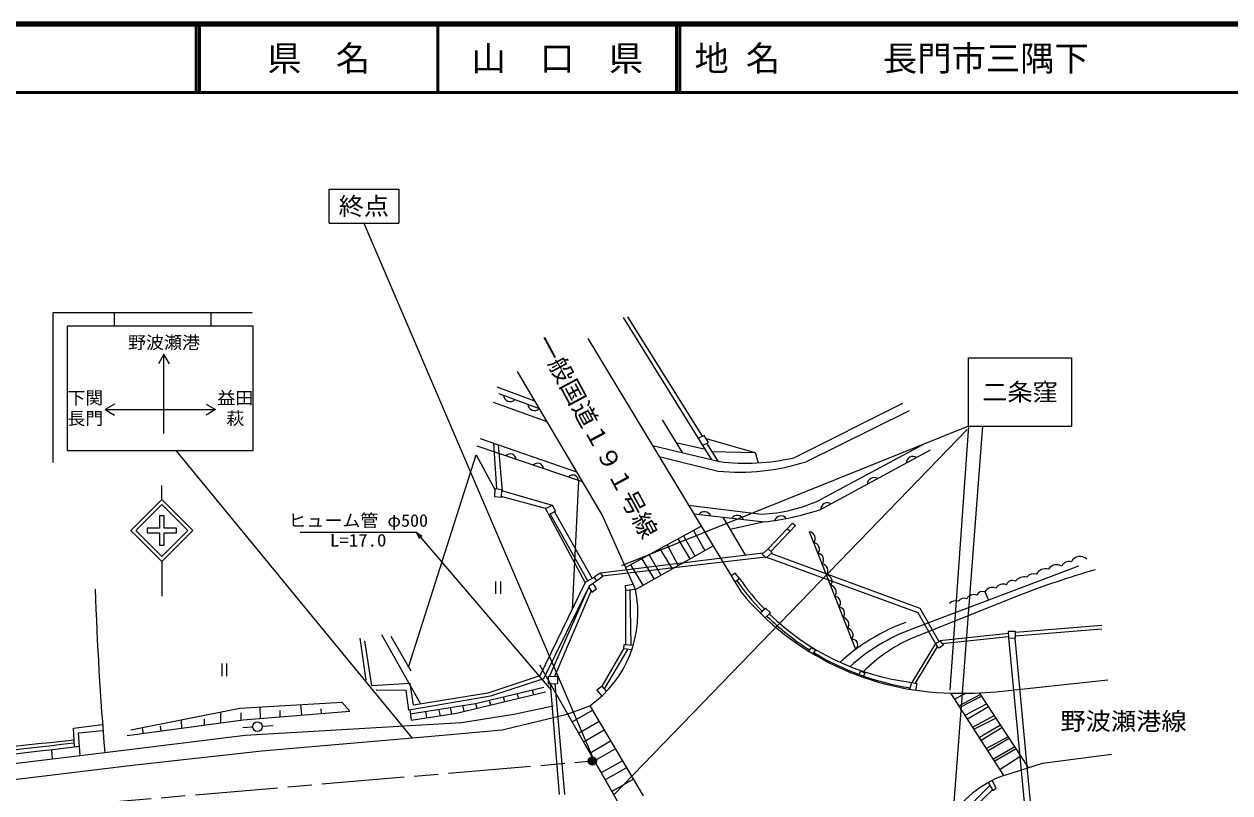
# Model space of a CAD drawing. Units: millimetres at full size, sheet at 1:1000; details may follow other scales. Extents: x 40000 to 680000, y 20000 to 380000.
# Drawn here: x 272696 to 448397, y 267866 to 380000 of the extents above; entities that cross this region are included whole.
import ezdxf
from ezdxf.enums import TextEntityAlignment as Align

# ---------------------------------------------------------------- set-up
doc = ezdxf.new("R2010")
doc.units = ezdxf.units.MM
doc.header["$LTSCALE"] = 1000
doc.header["$PDMODE"] = 32
doc.header["$PDSIZE"] = 500
doc.linetypes.add('CHAIN', pattern=[18.5, 12, -1.5, 3.5, -1.5])
for name, color, linetype, lineweight in [('M-BGD', 7, 'Continuous', 13), ('M-BGD-HTXT', 7, 'Continuous', 13), ('M-BGD-OTRS1', 7, 'Continuous', 13), ('M-BMK', 2, 'CHAIN', 13), ('M-BMK-OTRS', 5, 'Continuous', 13), ('M-STR-HTXT', 7, 'Continuous', 13), ('M-TTL', 2, 'Continuous', 140), ('M-TTL-BAND', 7, 'Continuous', 25), ('M-TTL-LINE', 7, 'Continuous', 50), ('M-TTL-TXT', 7, 'Continuous', 13)]:
    doc.layers.add(name, color=color, linetype=linetype, lineweight=lineweight)
doc.layers.add('M-OTRS', color=6, linetype='Continuous')
doc.styles.add('ＭＳ ゴシック', font='')
doc.styles.get('ＭＳ ゴシック').set_extended_font_data('MS Gothic')

msp = doc.modelspace()

# ---------------------------------------------------------------- linework, layer by layer
at = {"layer": 'M-BGD'}
for p, q in [((372916, 316456), (360054, 337194)), ((371543, 319876), (360681, 337304)), ((354816, 334158), (375820, 299392)), ((356932, 308410), (344568, 329312)), ((347121, 324996), (341638, 327064)), ((341859, 326103), (347756, 323923)), ((348912, 321968), (341071, 324828)), ((384878, 316761), (400757, 324727)), ((401656, 323571), (386637, 316176)), ((365671, 322279), (368564, 317504)), ((410308, 321372), (359724, 300992)), ((371808, 320012), (370975, 319586)), ((372416, 318979), (371808, 320012)), ((354079, 313232), (338732, 318422)), ((353246, 314642), (339211, 319528)), ((341563, 312217), (341146, 318854)), ((342383, 311944), (341826, 318617)), ((364250, 318543), (374037, 316186)), ((367685, 318954), (371963, 317992)), ((371610, 318562), (372416, 318979)), ((372070, 319568), (379155, 317519)), ((373809, 316241), (372179, 318857)), ((404073, 318866), (388692, 310589)), ((328714, 286227), (338563, 317199)), ((338563, 317199), (341325, 312021)), ((365223, 316932), (373809, 314801)), ((372931, 317649), (379208, 317518)), ((379208, 317518), (379683, 316005)), ((404736, 317852), (388809, 309214)), ((353469, 313439), (352563, 294629)), ((341294, 311029), (341333, 312244)), ((342203, 310938), (341294, 311029)), ((341333, 312244), (342242, 312137)), ((342242, 312137), (342203, 310938)), ((348650, 309328), (342209, 311120)), ((342237, 311986), (349640, 309847)), ((348650, 309328), (349640, 309847)), ((354452, 298533), (348650, 309328)), ((349640, 309847), (350115, 308957)), ((369498, 309856), (380156, 308517)), ((350115, 308957), (349133, 308429)), ((349327, 308533), (354822, 298753)), ((349974, 308881), (355447, 299124)), ((361768, 297530), (356932, 308410)), ((370288, 308550), (380574, 307383)), ((374509, 308071), (377803, 302514)), ((360344, 300734), (371369, 306760)), ((370229, 306137), (371871, 303227)), ((380574, 307383), (375572, 306278)), ((381107, 303480), (384641, 307223)), ((381525, 303085), (385107, 306882)), ((383865, 306400), (384342, 306071)), ((384641, 307223), (385107, 306882)), ((393879, 288806), (387162, 305951)), ((366418, 304054), (368021, 301056)), ((367977, 304906), (369686, 301995)), ((368793, 305352), (370445, 302423)), ((361768, 297530), (373089, 303914)), ((363775, 302609), (365464, 299614)), ((365322, 303455), (367116, 300546)), ((380221, 302708), (381107, 303480)), ((380837, 302128), (380221, 302708)), ((381687, 302932), (380837, 302128)), ((381107, 303480), (381687, 302932)), ((403290, 294772), (381510, 302764)), ((361074, 301133), (362864, 298148)), ((362703, 302023), (364485, 299062)), ((402991, 294131), (380909, 302195)), ((426355, 300939), (402072, 291747)), ((355793, 299329), (354452, 298533)), ((356147, 298806), (355042, 298010)), ((355773, 299357), (356634, 299947)), ((356156, 298793), (355773, 299357)), ((357037, 299413), (356156, 298793)), ((356634, 299947), (357037, 299413)), ((376329, 299935), (375735, 299534)), ((375820, 299392), (377172, 297137)), ((376268, 298646), (376943, 299129)), ((376943, 299129), (376329, 299935)), ((341434, 296921), (341434, 298683)), ((342178, 296921), (342178, 298683)), ((354452, 298533), (347867, 284917)), ((355042, 298010), (348381, 284495)), ((349240, 284841), (354965, 297855)), ((350013, 284875), (355334, 297292)), ((354965, 297855), (355416, 297167)), ((355416, 297167), (356101, 297651)), ((356101, 297651), (355594, 298408)), ((360330, 298100), (361432, 298287)), ((360355, 297390), (360330, 298100)), ((361768, 297530), (360355, 297390)), ((360385, 289506), (360355, 297390)), ((360960, 297450), (361111, 289433)), ((412704, 297183), (413222, 295968)), ((417765, 296693), (401861, 290334)), ((379943, 294111), (380721, 294825)), ((381443, 294154), (380683, 293399)), ((380721, 294825), (381443, 294154)), ((405483, 289673), (402991, 294131)), ((406009, 289974), (403290, 294772)), ((429718, 292269), (417138, 291247)), ((417153, 290769), (429738, 291785)), ((321619, 290445), (322490, 284306)), ((323343, 283471), (322367, 290045)), ((324768, 290994), (330476, 280846)), ((326136, 290717), (329037, 285664)), ((405483, 289673), (406154, 290057)), ((416115, 291137), (406154, 290057)), ((406154, 290057), (406666, 289390)), ((406470, 289645), (416139, 290655)), ((416103, 291390), (416148, 290467)), ((417134, 291390), (416103, 291390)), ((416148, 290467), (417163, 290454)), ((417163, 290454), (417134, 291390)), ((356908, 283453), (360102, 288879)), ((357279, 283034), (360672, 288800)), ((360102, 288879), (360116, 289533)), ((361242, 288721), (360102, 288879)), ((360116, 289533), (361458, 289399)), ((387035, 288525), (387420, 289081)), ((387420, 289081), (388028, 288734)), ((388028, 288734), (387640, 288157)), ((405483, 289673), (402032, 283985)), ((405792, 289248), (402561, 283872)), ((405999, 288965), (405483, 289673)), ((406666, 289390), (405999, 288965)), ((301577, 284886), (301577, 286724)), ((302257, 284886), (302257, 286724)), ((347867, 284917), (340268, 282404)), ((349047, 284832), (349038, 283794)), ((349047, 284832), (350441, 284893)), ((350441, 284893), (350437, 283847)), ((394308, 284963), (394564, 285601)), ((394564, 285601), (395185, 285377)), ((395185, 285377), (394957, 284729)), ((328936, 283800), (323343, 283471)), ((329422, 280679), (328936, 283800)), ((338451, 280897), (348425, 283309)), ((348381, 284495), (340653, 281994)), ((346706, 282893), (346915, 282190)), ((349038, 283794), (350437, 283847)), ((356908, 283453), (356160, 282843)), ((357580, 282695), (356908, 283453)), ((401783, 282976), (402032, 283985)), ((402032, 283985), (402780, 283825)), ((402780, 283825), (402574, 282853)), ((414351, 282589), (430590, 284379)), ((328387, 282792), (324013, 282857)), ((328763, 279936), (328387, 282792)), ((340653, 281994), (328763, 279936)), ((340268, 282404), (329422, 280679)), ((335685, 279494), (348691, 282616)), ((340446, 281379), (340639, 280684)), ((342487, 281873), (342689, 281176)), ((344502, 282360), (344712, 281661)), ((356160, 282843), (356860, 281985)), ((415470, 270416), (407756, 282436)), ((408304, 281583), (409930, 282419)), ((412073, 282204), (408947, 280581)), ((409074, 280383), (412222, 281976)), ((419029, 271547), (411905, 282461)), ((304116, 280176), (288258, 277013)), ((301307, 279616), (301312, 278085)), ((319038, 281047), (304116, 280176)), ((304255, 279566), (304278, 278492)), ((304623, 278539), (320139, 279800)), ((307060, 280348), (307086, 278739)), ((309939, 279886), (309951, 278972)), ((313158, 279233), (313034, 280696)), ((315955, 280146), (315974, 279461)), ((320139, 279800), (319038, 281047)), ((328891, 279958), (329111, 278471)), ((328970, 279420), (338451, 280897)), ((329111, 278471), (335685, 279494)), ((331177, 279763), (331345, 278819)), ((333083, 280060), (333300, 279123)), ((334797, 280327), (334989, 279386)), ((336573, 280604), (336776, 279756)), ((338451, 280897), (338651, 280206)), ((342347, 277079), (351849, 279371)), ((344080, 279350), (349804, 280578)), ((351849, 279371), (355134, 280587)), ((351886, 279385), (358627, 267589)), ((352558, 278209), (355508, 279953)), ((355134, 280587), (362903, 267446)), ((409844, 279183), (412938, 280879)), ((410168, 278678), (413215, 280454)), ((279899, 277329), (284130, 277824)), ((287701, 276219), (304623, 278539)), ((295598, 278477), (295631, 277306)), ((298912, 278621), (298938, 277760)), ((304909, 276281), (336425, 278112)), ((307391, 277596), (308975, 277691)), ((336425, 278112), (344080, 279350)), ((353480, 276595), (356472, 278323)), ((414075, 279137), (410963, 277439)), ((414319, 278764), (411145, 277156)), ((414981, 277749), (411919, 275949)), ((280029, 274591), (279899, 277329)), ((280643, 276637), (284196, 276946)), ((280879, 273336), (280643, 276637)), ((284448, 273768), (304909, 276281)), ((289895, 277340), (290061, 276542)), ((292534, 277579), (292607, 276892)), ((304568, 277428), (305994, 277513)), ((307354, 274026), (331514, 276100)), ((331514, 276100), (342347, 277079)), ((354219, 275302), (357212, 277072)), ((412160, 275573), (415190, 277429)), ((416087, 276054), (412936, 274365)), ((276686, 274194), (276805, 272843)), ((355146, 273680), (358163, 275464)), ((358854, 274294), (355795, 272545)), ((416239, 275821), (413182, 273980)), ((417043, 274590), (413938, 272803)), ((417234, 274297), (414138, 272492)), ((261414, 270982), (284448, 273768)), ((288509, 271911), (307354, 274026)), ((359879, 272561), (356793, 270798)), ((417932, 273227), (414910, 271288)), ((421082, 272199), (431160, 273506)), ((263711, 268934), (288509, 271911)), ((360485, 271536), (357384, 269764)), ((415436, 270405), (421082, 272199)), ((361470, 269869), (358344, 268083)), ((407457, 263039), (413438, 268950)), ((413191, 269389), (413851, 268215)), ((414362, 268537), (413741, 269680)), ((408014, 262772), (413787, 268329)), ((413851, 268215), (414362, 268537))]:
    msp.add_line(p, q, dxfattribs=at)
msp.add_circle((306694, 277529), 700, dxfattribs=at)
for centre, radius, start, end in [((343514, 325899), 960, 183.22252, 316.20014), ((347063, 324587), 960, 183.22252, 316.20014), ((343546, 316481), 828, 2.32805, 140.30395), ((377847, 346886), 30936, 262.92604, 283.13814), ((402224, 315952), 986, 57.1116, 179.83733), ((347534, 315132), 828, 2.32805, 140.30395), ((376917, 346332), 31684, 264.37078, 287.86407), ((352641, 313405), 828, 2.32805, 140.30395), ((396555, 312877), 986, 57.1116, 179.83733), ((378926, 332197), 23713, 272.97415, 294.3212), ((389758, 309194), 986, 56.86758, 179.5933), ((371825, 307900), 986, 22.16423, 144.88995), ((376625, 307355), 986, 22.16423, 144.88995), ((374945, 352138), 45108, 277.16873, 287.89979), ((382995, 307282), 986, 38.81226, 161.53799), ((386992, 304982), 984, 322.71223, 80.07683), ((387605, 303416), 984, 322.71223, 80.07683), ((388219, 301850), 984, 322.71223, 80.07683), ((426591, 300908), 1446, 47.79916, 153.17154), ((388832, 300284), 984, 322.71223, 80.07683), ((421521, 299029), 1520, 73.84281, 150.52806), ((423166, 299675), 1469, 58.92999, 146.34106), ((424951, 300504), 1113, 71.67135, 157.34347), ((407578, 320812), 38042, 215.29393, 224.02911), ((406443, 319645), 35932, 214.81753, 223.96979), ((389446, 298718), 984, 322.71223, 80.07683), ((416708, 297899), 943, 61.50145, 159.39212), ((418455, 297784), 1604, 76.57242, 143.9523), ((462567, 181947), 123182, 105.93476, 111.32793), ((419847, 298500), 1324, 74.6489, 140.3482), ((790083, 315447), 507350, 182.01765, 184.71219), ((345644, 294074), 16490, 305.13139, 12.09901), ((408410, 322960), 40529, 219.57836, 269.24556), ((390059, 297153), 984, 322.71223, 80.07683), ((412360, 296332), 918, 67.96013, 154.36239), ((413812, 296577), 1263, 67.65547, 151.3478), ((415373, 296996), 1315, 69.92572, 145.27032), ((390673, 295587), 984, 322.71223, 80.07683), ((408473, 294529), 1351, 74.69104, 133.9711), ((409659, 295243), 1017, 67.41734, 144.59074), ((411145, 295496), 1293, 72.5596, 147.99155), ((407578, 320812), 38042, 225.55301, 237.5459), ((406443, 319645), 35932, 225.55321, 262.94886), ((391286, 294021), 984, 322.71223, 80.07683), ((391900, 292455), 984, 322.71223, 80.07683), ((411280, 265281), 29261, 110.21724, 132.29229), ((392513, 290889), 984, 322.71223, 80.07683), ((411364, 266243), 27144, 110.01796, 132.37843), ((393326, 289447), 846, 310.76208, 92.02698), ((411514, 269116), 23310, 114.46214, 135.06657), ((407578, 320812), 38042, 238.60726, 261.32406), ((409428, 352919), 70502, 268.7386, 274.00395), ((111706, 1677198), 1412671, 274.32148, 276.87397), ((75608, 2017167), 1753950, 274.76, 276.69209), ((458946, -1492682), 1777264, 95.7792, 96.68844), ((420530, 256160), 15129, 109.67902, 187.73844)]:
    msp.add_arc(centre, radius, start, end, dxfattribs=at)
at = {"layer": 'M-BGD-HTXT'}
for p, q in [((276946, 316069), (276946, 337919)), ((276946, 337919), (305916, 337919)), ((285876, 335919), (285876, 337919)), ((299956, 335919), (299956, 337919)), ((278986, 335919), (278986, 317819)), ((306056, 335919), (278986, 335919)), ((306056, 317819), (306056, 335919)), ((293074, 331843), (292271, 330452)), ((293074, 320293), (293074, 331843)), ((293877, 330452), (293074, 331843)), ((410308, 321341), (410308, 331341)), ((410308, 331341), (425308, 331341)), ((425308, 331341), (425308, 321341)), ((285880, 324570), (284489, 323767)), ((284489, 323767), (300599, 323767)), ((284489, 323767), (285880, 322964)), ((299208, 324570), (300599, 323767)), ((300599, 323767), (299208, 322964)), ((358627, 267589), (410091, 320880)), ((412337, 321341), (407002, 250864)), ((410308, 321341), (407584, 282867)), ((410308, 321341), (425308, 321341)), ((278986, 317819), (306056, 317819)), ((294825, 317819), (329177, 275900)), ((292758, 310638), (292758, 312688)), ((288258, 306138), (292758, 310638)), ((288966, 306138), (292758, 309931)), ((292758, 310638), (297258, 306138)), ((292758, 309931), (296551, 306138)), ((293112, 308259), (292405, 308259)), ((292405, 308259), (292405, 306491)), ((293112, 306491), (293112, 308259)), ((292758, 301638), (288258, 306138)), ((292758, 302345), (288966, 306138)), ((292405, 306491), (290637, 306491)), ((290637, 306491), (290637, 305784)), ((290637, 305784), (292405, 305784)), ((292405, 305784), (292405, 304016)), ((297258, 306138), (292758, 301638)), ((296551, 306138), (292758, 302345)), ((294880, 306491), (293112, 306491)), ((293112, 305784), (294880, 305784)), ((293112, 304016), (293112, 305784)), ((294880, 305784), (294880, 306491)), ((292405, 304016), (293112, 304016)), ((292758, 301638), (292758, 296538))]:
    msp.add_line(p, q, dxfattribs=at)
at = {"layer": 'M-BGD-OTRS1'}
for p, q in [((380361, 302830), (356668, 299902)), ((380734, 302225), (356997, 299466)), ((418490, 266520), (416202, 290466)), ((419342, 266519), (417106, 290454)), ((350697, 267634), (349416, 283808)), ((350049, 283832), (351415, 267648))]:
    msp.add_line(p, q, dxfattribs=at)
at = {"layer": 'M-BMK'}
msp.add_line((279234, 266021), (355487, 272527), dxfattribs=at)
at = {"layer": 'M-BMK-OTRS'}
msp.add_line((347799, 286537), (360288, 264682), dxfattribs=at)
at = {"layer": 'M-OTRS'}
msp.add_point((355487, 272527), dxfattribs=at)
at = {"layer": 'M-STR-HTXT'}
for p, q in [((317126, 350976), (317126, 355926)), ((317126, 355926), (327276, 355926)), ((327276, 355926), (327276, 350976)), ((317126, 350976), (327276, 350976)), ((322201, 350976), (355487, 273227)), ((312905, 305885), (329842, 305888)), ((329842, 305888), (349491, 282871)), ((329842, 305888), (330301, 304965)), ((329842, 305888), (330682, 305290))]:
    msp.add_line(p, q, dxfattribs=at)
at = {"layer": 'M-TTL'}
msp.add_line((680000, 380000), (40000, 380000), dxfattribs=at)
at = {"layer": 'M-TTL-BAND', "lineweight": 13}
for radius in [600, 480, 360, 240, 120, 20]:
    msp.add_circle((355487, 272527), radius, dxfattribs=at)
at = {"layer": 'M-TTL-BAND'}
msp.add_point((355487, 272527), dxfattribs=at)
at = {"layer": 'M-TTL-LINE'}
for p, q in [((297750, 380000), (297750, 370000)), ((298250, 380000), (298250, 370000)), ((333000, 380000), (333000, 370000)), ((367750, 380000), (367750, 370000)), ((368250, 380000), (368250, 370000)), ((40000, 370000), (680000, 370000))]:
    msp.add_line(p, q, dxfattribs=at)

# ---------------------------------------------------------------- texts
at = {"layer": 'M-BGD-HTXT', "style": 'ＭＳ ゴシック', "width": 1.05}
msp.add_text('野波瀬港', height=1833, dxfattribs=at).set_placement((293074, 332093), align=Align.BOTTOM_CENTER)
msp.add_text('一般国道１９１号線', height=2566, rotation=298.311, dxfattribs=at).set_placement((356185, 319860), align=Align.MIDDLE_CENTER)
for s, p in [('二条窪', (417808, 326341)), ('野波瀬港線', (432898, 278323))]:
    msp.add_text(s, height=2566, dxfattribs=at).set_placement(p, align=Align.MIDDLE_CENTER)
for s, p in [('下関', (284239, 324017)), ('長門', (284239, 321017))]:
    msp.add_text(s, height=1833, dxfattribs=at).set_placement(p, align=Align.BOTTOM_RIGHT)
for s, p in [('益田', (300849, 324017)), (' 萩', (300849, 321017))]:
    msp.add_text(s, height=1833, dxfattribs=at).set_placement(p, align=Align.BOTTOM_LEFT)
at = {"layer": 'M-STR-HTXT', "style": 'ＭＳ ゴシック', "width": 1.05}
msp.add_text('終点', height=2566, dxfattribs=at).set_placement((322201, 353451), align=Align.MIDDLE_CENTER)
msp.add_text('ヒューム管 φ500', height=1833, rotation=0.011, dxfattribs=at).set_placement((321374, 306136), align=Align.BOTTOM_CENTER)
at = {"layer": 'M-STR-HTXT', "style": 'ＭＳ ゴシック', "width": 1.1}
msp.add_text('L=17.0', height=1833, rotation=0.011, dxfattribs=at).set_placement((321374, 305636), align=Align.TOP_CENTER)
at = {"layer": 'M-TTL-TXT', "style": 'ＭＳ ゴシック'}
for s, p in [('県\u3000名', (315625, 375000)), ('山\u3000口\u3000県', (350375, 375000))]:
    msp.add_text(s, height=3666, dxfattribs=at).set_placement(p, align=Align.MIDDLE_CENTER)
msp.add_text('地 名      長門市三隅下', height=3666, dxfattribs=at).set_placement((370380, 375000), align=Align.MIDDLE_LEFT)

doc.saveas('drawing.dxf')
